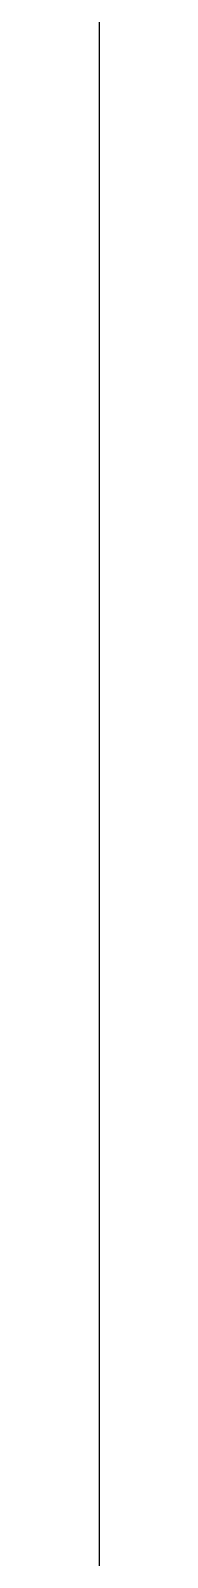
# Model space of a CAD drawing. Header units: millimetres. Extents: x 434053 to 1059003, y -2417481 to 936527.
# Drawn here: x 660961 to 660961, y -2250054 to -2249238 of the extents above; entities that cross this region are included whole.
import ezdxf

# ---------------------------------------------------------------- set-up
doc = ezdxf.new("R2010")
doc.units = ezdxf.units.MM
doc.header["$LTSCALE"] = 1000
doc.header["$MEASUREMENT"] = 0
doc.linetypes.add('HIDDENX2', pattern=[19.049999999999997, 12.7, -6.35])
doc.layers.add('HZHZNEWPLOTLAYER#@$TT', color=7, linetype='Continuous')
doc.layers.add('STRUCTURE', color=5, linetype='Continuous')

# ---------------------------------------------------------------- blocks, each defined once
blk = doc.blocks.new('A$C4AEA3CD0')
at = {"layer": 'STRUCTURE', "linetype": 'HIDDENX2'}
blk.add_line((12570.70069345611, 9546.130602583546, 4.372245922310087e-08), (12570.70069345611, 1811.765334645861, 4.372245922310087e-08), dxfattribs=at)

msp = doc.modelspace()

# ---------------------------------------------------------------- block references
at = {"layer": 'HZHZNEWPLOTLAYER#@$TT'}
msp.add_blockref('A$C4AEA3CD0', (648390.646983277, -2253589.644804623), dxfattribs=at)

doc.saveas('drawing.dxf')
